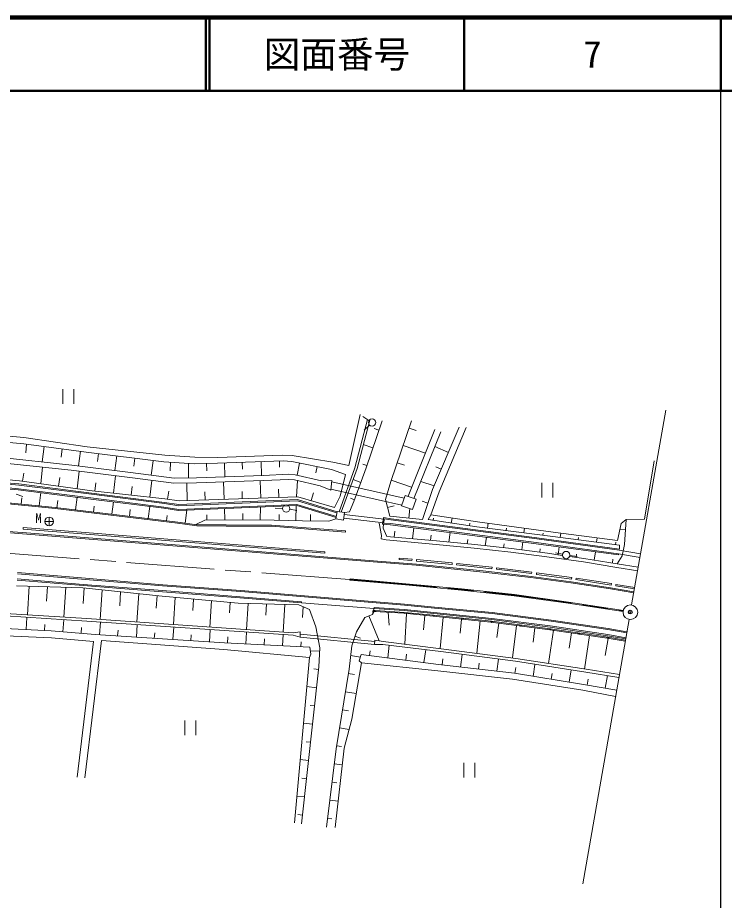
# Model space of a CAD drawing. Units: millimetres, scale not verified. Extents: x 40000 to 680000, y 20000 to 380000.
# Drawn here: x 483043 to 579500, y 259497 to 380000 of the extents above; entities that cross this region are included whole.
import ezdxf
from ezdxf.enums import TextEntityAlignment as Align

# ---------------------------------------------------------------- set-up
doc = ezdxf.new("R2010")
doc.units = ezdxf.units.MM
doc.header["$LTSCALE"] = 1000
doc.header["$PDMODE"] = 32
doc.header["$PDSIZE"] = 500
doc.linetypes.add('CHAIN', pattern=[18.5, 12, -1.5, 3.5, -1.5])
for name, color, linetype, lineweight in [('M-BGD', 7, 'Continuous', 13), ('M-BMK', 2, 'CHAIN', 13), ('M-BMK-SRVR', 3, 'Continuous', 13), ('M-TTL', 2, 'Continuous', 140), ('M-TTL-BAND', 7, 'Continuous', 25), ('M-TTL-LINE', 7, 'Continuous', 50)]:
    doc.layers.add(name, color=color, linetype=linetype, lineweight=lineweight)
doc.layers.add('M-OTRS', color=6, linetype='Continuous')
doc.layers.add('M-TTL-TXT', color=7, linetype='Continuous')
doc.styles.add('ＭＳ ゴシック', font='')
doc.styles.get('ＭＳ ゴシック').set_extended_font_data('MS Gothic')

msp = doc.modelspace()

# ---------------------------------------------------------------- linework, layer by layer
at = {"layer": 'M-BGD'}
for p, q in [((489231, 327282), (489231, 329282)), ((490731, 329282), (490731, 327282)), ((529794, 325841), (528228, 318869)), ((530997, 325002), (530160, 325550)), ((483870, 322691), (457310, 325075)), ((529081, 318538), (530806, 325127)), ((529368, 318448), (531096, 325051)), ((531062, 324375), (530355, 323668)), ((532783, 324938), (530611, 318524)), ((533957, 316666), (536812, 324981)), ((457266, 324052), (483883, 321836)), ((531682, 323890), (532351, 323663)), ((536327, 314690), (539993, 323754)), ((537452, 323625), (536463, 323965)), ((537116, 314371), (540781, 323435)), ((543327, 324093), (539663, 315596)), ((540586, 315270), (544272, 324056)), ((492518, 321415), (483870, 322691)), ((483883, 321836), (492407, 320701)), ((484249, 321787), (484141, 320568)), ((486377, 319355), (486658, 321466)), ((488987, 320014), (489136, 321136)), ((491348, 318806), (491614, 320806)), ((492407, 320701), (502980, 319345)), ((503116, 320258), (492518, 321415)), ((530223, 321713), (531540, 321267)), ((538699, 320554), (535651, 321601)), ((539981, 321458), (541844, 320654)), ((478378, 319505), (490353, 318227)), ((478446, 320202), (490434, 318922)), ((493952, 319418), (494094, 320485)), ((496308, 318177), (496573, 320167)), ((498909, 318765), (499053, 319849)), ((501269, 317549), (501527, 319486)), ((502980, 319345), (507167, 319073)), ((507224, 320003), (503116, 320258)), ((510363, 319947), (507224, 320003)), ((510330, 319179), (519263, 319501)), ((519167, 320290), (510363, 319947)), ((516334, 317494), (516265, 319393)), ((518790, 318643), (518760, 319483)), ((520489, 320217), (519167, 320290)), ((519263, 319501), (520472, 319414)), ((520472, 319414), (525901, 318312)), ((526083, 319299), (520489, 320217)), ((569935, 319477), (568593, 311539)), ((483306, 316790), (463012, 318559)), ((486210, 316384), (486452, 318643)), ((490353, 318227), (498347, 317213)), ((490434, 318922), (498435, 317907)), ((503841, 318146), (503915, 319284)), ((506367, 319125), (506381, 317168)), ((507167, 319073), (510330, 319179)), ((508853, 318138), (508820, 319128)), ((511337, 317316), (511269, 319212)), ((513719, 318345), (513684, 319300)), ((521185, 317527), (521525, 319200)), ((523729, 317848), (523905, 318717)), ((525901, 318312), (527784, 317619)), ((528228, 318869), (526083, 319299)), ((526915, 312543), (529081, 318538)), ((527218, 312497), (529368, 318448)), ((530611, 318524), (528930, 313937)), ((530169, 319033), (530720, 318846)), ((535828, 318896), (534839, 319236)), ((540111, 318679), (540854, 318359)), ((483129, 315548), (462997, 317229)), ((483145, 315697), (463009, 317379)), ((463048, 317877), (483197, 316194)), ((463060, 318027), (483213, 316344)), ((483865, 317815), (483714, 316733)), ((488804, 317222), (488640, 316045)), ((491165, 315692), (491421, 318091)), ((496129, 315086), (496382, 317462)), ((498347, 317213), (504350, 316454)), ((498435, 317907), (504392, 317154)), ((504392, 317154), (507435, 317176)), ((507435, 317176), (516539, 317503)), ((516539, 317503), (520063, 317657)), ((516567, 316803), (520050, 316955)), ((520050, 316955), (520818, 316895)), ((520063, 317657), (520926, 317588)), ((520926, 317588), (524501, 316749)), ((527784, 317619), (527084, 314656)), ((528819, 316930), (529884, 316540)), ((483197, 316194), (493105, 314931)), ((483213, 316344), (493124, 315080)), ((493191, 315409), (483306, 316790)), ((493694, 316506), (493569, 315367)), ((498683, 315987), (498554, 314819)), ((501099, 314539), (501344, 316834)), ((504350, 316454), (507450, 316476)), ((506166, 314057), (506148, 316467)), ((507450, 316476), (516567, 316803)), ((511231, 314239), (511146, 316609)), ((516228, 314418), (516143, 316785)), ((520818, 316895), (524341, 316068)), ((521087, 314591), (521261, 316791)), ((525779, 315506), (524341, 316068)), ((524501, 316749), (525925, 316802)), ((525925, 316802), (525779, 315506)), ((525904, 316611), (535812, 314391)), ((533258, 314200), (533957, 316666)), ((536822, 315912), (534016, 316876)), ((538054, 316692), (539873, 316083)), ((554580, 316498), (554580, 314498)), ((556080, 316498), (556080, 314498)), ((482817, 314958), (483755, 314610)), ((493023, 314287), (483129, 315548)), ((493042, 314435), (483145, 315697)), ((485963, 313350), (486193, 315157)), ((490933, 312798), (491153, 314525)), ((493105, 314931), (503071, 313662)), ((493124, 315080), (503092, 313810)), ((503152, 314312), (493191, 315409)), ((503671, 315370), (503505, 314260)), ((521289, 314599), (505105, 314019)), ((508589, 315273), (508630, 314145)), ((513673, 315320), (513709, 314327)), ((518633, 315608), (518672, 314505)), ((526294, 313149), (521289, 314599)), ((523403, 315148), (523093, 314076)), ((525791, 315612), (535473, 313442)), ((527084, 314656), (526294, 313149)), ((535952, 314783), (535448, 313371)), ((537458, 314245), (535952, 314783)), ((539663, 315596), (538288, 311488)), ((539445, 312112), (540586, 315270)), ((478762, 313922), (488148, 312980)), ((478776, 314071), (488164, 313129)), ((483630, 314468), (483542, 313593)), ((488509, 314091), (488391, 313102)), ((502982, 313018), (493023, 314287)), ((503003, 313167), (493042, 314435)), ((493505, 313313), (493408, 312503)), ((495898, 312206), (496113, 313893)), ((503071, 313662), (505054, 313365)), ((503092, 313810), (505062, 313516)), ((505105, 314019), (503152, 314312)), ((521135, 313398), (505019, 312713)), ((521154, 313549), (505027, 312864)), ((505054, 313365), (521219, 314052)), ((505062, 313516), (521238, 314203)), ((521060, 313394), (521007, 311334)), ((526523, 311749), (521135, 313398)), ((526546, 311899), (521154, 313549)), ((521219, 314052), (526622, 312399)), ((521238, 314203), (526645, 312549)), ((528930, 313937), (528355, 312548)), ((528456, 314401), (529024, 314193)), ((533842, 311949), (533258, 314200)), ((534424, 313363), (533535, 313132)), ((535448, 313371), (536954, 312833)), ((536954, 312833), (537458, 314245)), ((538237, 313994), (539037, 313727)), ((488148, 312980), (499952, 311571)), ((488164, 313129), (499975, 311720)), ((498407, 312842), (498297, 311920)), ((500863, 311610), (501073, 313261)), ((505019, 312713), (502982, 313018)), ((505027, 312864), (503003, 313167)), ((506119, 312760), (505890, 310986)), ((508847, 312135), (508852, 311415)), ((511298, 312980), (511307, 311430)), ((513773, 312300), (513778, 311446)), ((516205, 313188), (516160, 311459)), ((519183, 313007), (518183, 313018)), ((518745, 312159), (518726, 311393)), ((520174, 312911), (521158, 312730)), ((523011, 312159), (522996, 311292)), ((526494, 311559), (526650, 312583)), ((526650, 312583), (527669, 312428)), ((527669, 312428), (527514, 311404)), ((527631, 312178), (533082, 311542)), ((528355, 312548), (527669, 312428)), ((536566, 312972), (536432, 311680)), ((539067, 311469), (539445, 312112)), ((545810, 311175), (539445, 312112)), ((499952, 311571), (504876, 310966)), ((499970, 311720), (504895, 311115)), ((503450, 312041), (503360, 311303)), ((504876, 310966), (507491, 310629)), ((504895, 311115), (507502, 310778)), ((507371, 310817), (508596, 311413)), ((508596, 311413), (516106, 311460)), ((516106, 311460), (521926, 311311)), ((521926, 311311), (525505, 311247)), ((525505, 311247), (526494, 311559)), ((527514, 311404), (526494, 311559)), ((527556, 311683), (533022, 311046)), ((532699, 309296), (532364, 311006)), ((532849, 310866), (532960, 311782)), ((532931, 310291), (532967, 310902)), ((532960, 311782), (534024, 311569)), ((533017, 311003), (533090, 311603)), ((533930, 310926), (533017, 311003)), ((533090, 311603), (533994, 311422)), ((538288, 311488), (533842, 311949)), ((553823, 308338), (533930, 310926)), ((553889, 308833), (533994, 311422)), ((534013, 311570), (553909, 308982)), ((545733, 310487), (539067, 311469)), ((539802, 311678), (539757, 311368)), ((542331, 311687), (542230, 311003)), ((544754, 310985), (544703, 310639)), ((556145, 309781), (545810, 311175)), ((547280, 310977), (547180, 310301)), ((565397, 310938), (564897, 308641)), ((566115, 311485), (565397, 310938)), ((566115, 311485), (565863, 308075)), ((568593, 311539), (566115, 311485)), ((483709, 309547), (477714, 310004)), ((483720, 309697), (477725, 310153)), ((532153, 305813), (483720, 309697)), ((483790, 310185), (483806, 310385)), ((524958, 306876), (483790, 310185)), ((483806, 310385), (524974, 307075)), ((507491, 310629), (511510, 310590)), ((507502, 310778), (511510, 310740)), ((511510, 310740), (517688, 310736)), ((511510, 310590), (517682, 310586)), ((517682, 310586), (527788, 309777)), ((517688, 310736), (527800, 309926)), ((527788, 309777), (527800, 309926)), ((533917, 310776), (532849, 310866)), ((533379, 309245), (532931, 310291)), ((533910, 310777), (553803, 308189)), ((534530, 309907), (534425, 309096)), ((537110, 310361), (536917, 308872)), ((542068, 309716), (541899, 308412)), ((556077, 309157), (545733, 310487)), ((549776, 310298), (549734, 309973)), ((552235, 310308), (552140, 309663)), ((564897, 308641), (556145, 309781)), ((565227, 310158), (566013, 310100)), ((532141, 305664), (483709, 309547)), ((532643, 308828), (532699, 309296)), ((533338, 308692), (532643, 308828)), ((533338, 308692), (540188, 308076)), ((533383, 309190), (540234, 308574)), ((539499, 309342), (539409, 308648)), ((540234, 308574), (545424, 308071)), ((544468, 308777), (544389, 308171)), ((547027, 309071), (546876, 307908)), ((565141, 307288), (553889, 308833)), ((553909, 308982), (565211, 307430)), ((554774, 309632), (554735, 309330)), ((565198, 307972), (556077, 309157)), ((557192, 309645), (557100, 309024)), ((559585, 309014), (559545, 308706)), ((562150, 308999), (562059, 308380)), ((540188, 308076), (545373, 307573)), ((545373, 307573), (550368, 307015)), ((545424, 308071), (550428, 307511)), ((549429, 308156), (549361, 307631)), ((550428, 307511), (555342, 306875)), ((551985, 308425), (551843, 307328)), ((553803, 308189), (565053, 306644)), ((565073, 306792), (553823, 308338)), ((554381, 307463), (554322, 307007)), ((556940, 307758), (556800, 306674)), ((564710, 308382), (564665, 308041)), ((568075, 306802), (565155, 307286)), ((565198, 307972), (565211, 307430)), ((565863, 308075), (565545, 306535)), ((524974, 307075), (524958, 306876)), ((535098, 306015), (535114, 306214)), ((535114, 306214), (536879, 306074)), ((550368, 307015), (555275, 306379)), ((555275, 306379), (560263, 305691)), ((555342, 306875), (557378, 306594)), ((557418, 306735), (556436, 306924)), ((558390, 306454), (560338, 306185)), ((558405, 306578), (559397, 306454)), ((559333, 306771), (559276, 306332)), ((560338, 306185), (564889, 305441)), ((561894, 307078), (561748, 305955)), ((564285, 306079), (564217, 305551)), ((565545, 306535), (564889, 305441)), ((565053, 306644), (565073, 306792)), ((567989, 306309), (565073, 306792)), ((537447, 305236), (532140, 305664)), ((537461, 305385), (532153, 305813)), ((536863, 305874), (535098, 306015)), ((536879, 306074), (536863, 305874)), ((546582, 304322), (537447, 305236)), ((546598, 304471), (537461, 305385)), ((537484, 305813), (537502, 306012)), ((542342, 305360), (537484, 305813)), ((537502, 306012), (542361, 305559)), ((542361, 305559), (542342, 305360)), ((542962, 305280), (542983, 305479)), ((547780, 304767), (542962, 305280)), ((542983, 305479), (547801, 304966)), ((547801, 304966), (547780, 304767)), ((548381, 304692), (548405, 304891)), ((548405, 304891), (553221, 304315)), ((560263, 305691), (564810, 304947)), ((564810, 304947), (567671, 304499)), ((564889, 305441), (567757, 304992)), ((483031, 304090), (491752, 303356)), ((483044, 304240), (491764, 303505)), ((553110, 303575), (546582, 304322)), ((553128, 303724), (546598, 304471)), ((553197, 304117), (548381, 304692)), ((558579, 302993), (553128, 303724)), ((553221, 304315), (553197, 304117)), ((553841, 304000), (553868, 304198)), ((558649, 303355), (553841, 304000)), ((553868, 304198), (558676, 303553)), ((482977, 303218), (491967, 302471)), ((482989, 303367), (491979, 302621)), ((491752, 303356), (502833, 302438)), ((491764, 303505), (502845, 302587)), ((491967, 302471), (502802, 301625)), ((491979, 302621), (502814, 301775)), ((502845, 302587), (513498, 301790)), ((528408, 303370), (528396, 303221)), ((528396, 303221), (536000, 302570)), ((528408, 303370), (536014, 302720)), ((536000, 302570), (543602, 301853)), ((536014, 302720), (543617, 302002)), ((558557, 302845), (553110, 303575)), ((563955, 302003), (558557, 302845)), ((563979, 302151), (558579, 302993)), ((558676, 303553), (558649, 303355)), ((559244, 303282), (559274, 303480)), ((564058, 302543), (559244, 303282)), ((559274, 303480), (564088, 302741)), ((564088, 302741), (564058, 302543)), ((564669, 302438), (564701, 302635)), ((564701, 302635), (567271, 302222)), ((491936, 302180), (482897, 302448)), ((484375, 298479), (484609, 302397)), ((486991, 300337), (487119, 302323)), ((489598, 302249), (489336, 298161)), ((502763, 301034), (491936, 302180)), ((491981, 300016), (492119, 302160)), ((494585, 301899), (494325, 297834)), ((496970, 299695), (497095, 301634)), ((499562, 301373), (499314, 297492)), ((502802, 301625), (513383, 300777)), ((502814, 301775), (513395, 300926)), ((502833, 302438), (513486, 301641)), ((513486, 301641), (531433, 300161)), ((513498, 301790), (531445, 300311)), ((543602, 301853), (550826, 301083)), ((543617, 302002), (550844, 301231)), ((567140, 301477), (563955, 302003)), ((567166, 301625), (563979, 302151)), ((567236, 302025), (564669, 302438)), ((501960, 299374), (502071, 301099)), ((513150, 300054), (502763, 301034)), ((504540, 300866), (504302, 297150)), ((506950, 299052), (507051, 300629)), ((509520, 300396), (509291, 296808)), ((511939, 298731), (512031, 300160)), ((521425, 299855), (513150, 300054)), ((513383, 300777), (521777, 300096)), ((513395, 300926), (521789, 300245)), ((521789, 300245), (521777, 300096)), ((521777, 300096), (531685, 299345)), ((531433, 300161), (535832, 299786)), ((531445, 300311), (535845, 299935)), ((550826, 301083), (558199, 300077)), ((550844, 301231), (558220, 300226)), ((558199, 300077), (565683, 298935)), ((558220, 300226), (565728, 299079)), ((514506, 300021), (514279, 296467)), ((516929, 298410), (517029, 299961)), ((519509, 299901), (519267, 296125)), ((521425, 299855), (522871, 299223)), ((521919, 298089), (522016, 299597)), ((522871, 299223), (523744, 296843)), ((531496, 298537), (531695, 299495)), ((531496, 298537), (531682, 298924)), ((531682, 298924), (535759, 298696)), ((531685, 299345), (535795, 299066)), ((531695, 299495), (535808, 299215)), ((531824, 299070), (535845, 298799)), ((535795, 299066), (539827, 298656)), ((535808, 299215), (539842, 298805)), ((535832, 299786), (539945, 299376)), ((535845, 299935), (539959, 299526)), ((539945, 299376), (547814, 298635)), ((539959, 299526), (547830, 298784)), ((492476, 297610), (481377, 298320)), ((492499, 297959), (481395, 298669)), ((484293, 298133), (484213, 296470)), ((489354, 297809), (489213, 296169)), ((520693, 296027), (492499, 297959)), ((529271, 296133), (530415, 298091)), ((530415, 298091), (531496, 298537)), ((532389, 294920), (530982, 298325)), ((533738, 297054), (533620, 298816)), ((535759, 298696), (539743, 298294)), ((535845, 298799), (539808, 298435)), ((535882, 294461), (536116, 298660)), ((538440, 296433), (538642, 298405)), ((539743, 298294), (547643, 297482)), ((539808, 298435), (547733, 297595)), ((539827, 298656), (547739, 297817)), ((539842, 298805), (547756, 297966)), ((540690, 293877), (541129, 298151)), ((543440, 295992), (543635, 297894)), ((547739, 297817), (555712, 296810)), ((547756, 297966), (555733, 296959)), ((547814, 298635), (555855, 297596)), ((547830, 298784), (555875, 297745)), ((555875, 297745), (563625, 296612)), ((476464, 296840), (487598, 296308)), ((486749, 297149), (486711, 296350)), ((491772, 296745), (491704, 295955)), ((520669, 295678), (492476, 297610)), ((494344, 297482), (494196, 295753)), ((499358, 297138), (499246, 295424)), ((504346, 296796), (504236, 295099)), ((509335, 296455), (509225, 294774)), ((523744, 296843), (524278, 293982)), ((545720, 293220), (546174, 297633)), ((547643, 297482), (555688, 296447)), ((547733, 297595), (555704, 296581)), ((548452, 295386), (548704, 297346)), ((550582, 292595), (551152, 297031)), ((553390, 294743), (553643, 296710)), ((555688, 296447), (563488, 295281)), ((555704, 296581), (563597, 295415)), ((555712, 296810), (563568, 295621)), ((555733, 296959), (563592, 295769)), ((555855, 297596), (563601, 296464)), ((563601, 296464), (566182, 296020)), ((563625, 296612), (566208, 296168)), ((476400, 295836), (487666, 295329)), ((487598, 296308), (493637, 295789)), ((487666, 295329), (493377, 294812)), ((493637, 295789), (511261, 294642)), ((496758, 296372), (496691, 295591)), ((501747, 296029), (501682, 295266)), ((506739, 295722), (506672, 294941)), ((511749, 295450), (511706, 294619)), ((514286, 296115), (514203, 294490)), ((519275, 295773), (519196, 294232)), ((521612, 295426), (520669, 295678)), ((520693, 296027), (521598, 296147)), ((521598, 296147), (521612, 295426)), ((521612, 295426), (531746, 294436)), ((521651, 295824), (531784, 294835)), ((528642, 294246), (529271, 296133)), ((529848, 295283), (529074, 295541)), ((555488, 291835), (556167, 296375)), ((558310, 293935), (558620, 296009)), ((560413, 291071), (561096, 295638)), ((563248, 292926), (563643, 295254)), ((563488, 295281), (565978, 294858)), ((563568, 295621), (566039, 295208)), ((563592, 295769), (566065, 295356)), ((563597, 295415), (566004, 295007)), ((493377, 294812), (491158, 276325)), ((492207, 276209), (494488, 294971)), ((494488, 294971), (511206, 293758)), ((511261, 294642), (522908, 294041)), ((516741, 295179), (516699, 294361)), ((521729, 294800), (521693, 294103)), ((522908, 294041), (523070, 293083)), ((528274, 291064), (528642, 294246)), ((531746, 294436), (531799, 295030)), ((532864, 294426), (531746, 294436)), ((531799, 295030), (532913, 294823)), ((540816, 293458), (532864, 294426)), ((540866, 293855), (532913, 294823)), ((533770, 294316), (533547, 292598)), ((511206, 293758), (522875, 292650)), ((523070, 293083), (522875, 292650)), ((522990, 293559), (524257, 293504)), ((524278, 293982), (524165, 291374)), ((529830, 292713), (528490, 292929)), ((529949, 293066), (529655, 292188)), ((529949, 293066), (540496, 291694)), ((531153, 293578), (531068, 292921)), ((536131, 293085), (536026, 292276)), ((538734, 293711), (538505, 291953)), ((550989, 292127), (540816, 293458)), ((551045, 292523), (540866, 293855)), ((543694, 293081), (543468, 291348)), ((522875, 292650), (520838, 270071)), ((529978, 291920), (528641, 284246)), ((529655, 292188), (529978, 291920)), ((529978, 291920), (540397, 290820)), ((540496, 291694), (550840, 290490)), ((541091, 292452), (540985, 291637)), ((546056, 291864), (545952, 291059)), ((548652, 292433), (548435, 290770)), ((560576, 290641), (550989, 292127)), ((560637, 291036), (551045, 292523)), ((553650, 291715), (553384, 290077)), ((524165, 291374), (521773, 269947)), ((523452, 291088), (524125, 291012)), ((526517, 280177), (528274, 291064)), ((529036, 290309), (528175, 290448)), ((540397, 290820), (550600, 289706)), ((550840, 290490), (560274, 288958)), ((551021, 291265), (550918, 290477)), ((555981, 290472), (555852, 289676)), ((558591, 290949), (558320, 289275)), ((565114, 289939), (560576, 290641)), ((565183, 290333), (560637, 291036)), ((550600, 289706), (560201, 288197)), ((560917, 289671), (560787, 288871)), ((563533, 290184), (563251, 288451)), ((522516, 288676), (523847, 288528)), ((560201, 288197), (564655, 287328)), ((560274, 288958), (564806, 288186)), ((529250, 287742), (527776, 287980)), ((522956, 286112), (523570, 286043)), ((528205, 285378), (527378, 285512)), ((505862, 282067), (505862, 284067)), ((507362, 284067), (507362, 282067)), ((522067, 283696), (523292, 283559)), ((528641, 284246), (527596, 280263)), ((528270, 282835), (526980, 283044)), ((522401, 281143), (523015, 281074)), ((526517, 280177), (525192, 269502)), ((527596, 280263), (526372, 269450)), ((527224, 280522), (526586, 280601)), ((521618, 278715), (522738, 278590)), ((527338, 277988), (526262, 278122)), ((543947, 276253), (543947, 278253)), ((545447, 278253), (545447, 276253)), ((521846, 276174), (522460, 276105)), ((526588, 275562), (525954, 275641)), ((521168, 273734), (522183, 273621)), ((526776, 273020), (525646, 273160)), ((521291, 271205), (521905, 271136)), ((525944, 270604), (525338, 270679))]:
    msp.add_line(p, q, dxfattribs=at)
for centre in [(531416, 324729), (519683, 313001), (557909, 306640)]:
    msp.add_circle(centre, 500, dxfattribs=at)
for centre, radius, start, end in [((531790, 298571), 500, 86.14947, 131.14947), ((531824, 299070), 150, 176.14947, 356.14947), ((535845, 298799), 150, 176.14947, 354.75195), ((539808, 298435), 150, 174.75195, 353.9463), ((543771, 298015), 150, 173.9463, 353.9463), ((547733, 297595), 150, 173.9463, 352.75615), ((551719, 297088), 150, 172.75615, 352.75615), ((555704, 296581), 150, 172.75615, 351.59076), ((559651, 295998), 150, 171.59076, 351.59076), ((563597, 295415), 150, 171.59076, 350.39346)]:
    msp.add_arc(centre, radius, start, end, dxfattribs=at)
at = {"layer": 'M-BMK'}
msp.add_line((528330, 303291), (468100, 307916), dxfattribs=at)
msp.add_open_spline([(528330, 303291), (533955, 302832), (539581, 302372), (545194, 301787), (549754, 301311), (554305, 300753), (558840, 300081), (561127, 299742), (563410, 299374), (565693, 299007)], degree=3, knots=[0, 0, 0, 0, 1, 1, 1, 2, 2, 2, 3, 3, 3, 3], dxfattribs=at)
at = {"layer": 'M-BMK-SRVR'}
for p, q in [((566849, 299821), (571519, 326410)), ((487940, 311228), (486740, 311228)), ((487340, 310628), (487340, 311828)), ((560166, 261762), (566500, 297832))]:
    msp.add_line(p, q, dxfattribs=at)
for centre, radius in [((487340, 311228), 600), ((566677, 298829), 1000)]:
    msp.add_circle(centre, radius, dxfattribs=at)
at = {"layer": 'M-OTRS'}
msp.add_point((566650, 298852), dxfattribs=at)
at = {"layer": 'M-TTL'}
msp.add_line((680000, 380000), (40000, 380000), dxfattribs=at)
at = {"layer": 'M-TTL-BAND'}
msp.add_line((579000, 20000), (579000, 370000), dxfattribs=at)
at = {"layer": 'M-TTL-LINE'}
for p, q in [((508747, 380000), (508747, 370000)), ((509247, 380000), (509247, 370000)), ((543997, 380000), (543997, 370000)), ((579000, 380000), (579000, 370000)), ((40000, 370000), (680000, 370000))]:
    msp.add_line(p, q, dxfattribs=at)

# ---------------------------------------------------------------- texts
at = {"layer": 'M-BMK-SRVR', "style": 'ＭＳ ゴシック'}
msp.add_text('M', height=1320, dxfattribs=at).set_placement((485449, 310611), align=Align.BOTTOM_LEFT)
at = {"layer": 'M-TTL-TXT', "style": 'ＭＳ ゴシック'}
for s, p in [('図面番号', (526622, 375000)), ('7', (561497, 375000))]:
    msp.add_text(s, height=3666, dxfattribs=at).set_placement(p, align=Align.MIDDLE_CENTER)

doc.saveas('drawing.dxf')
